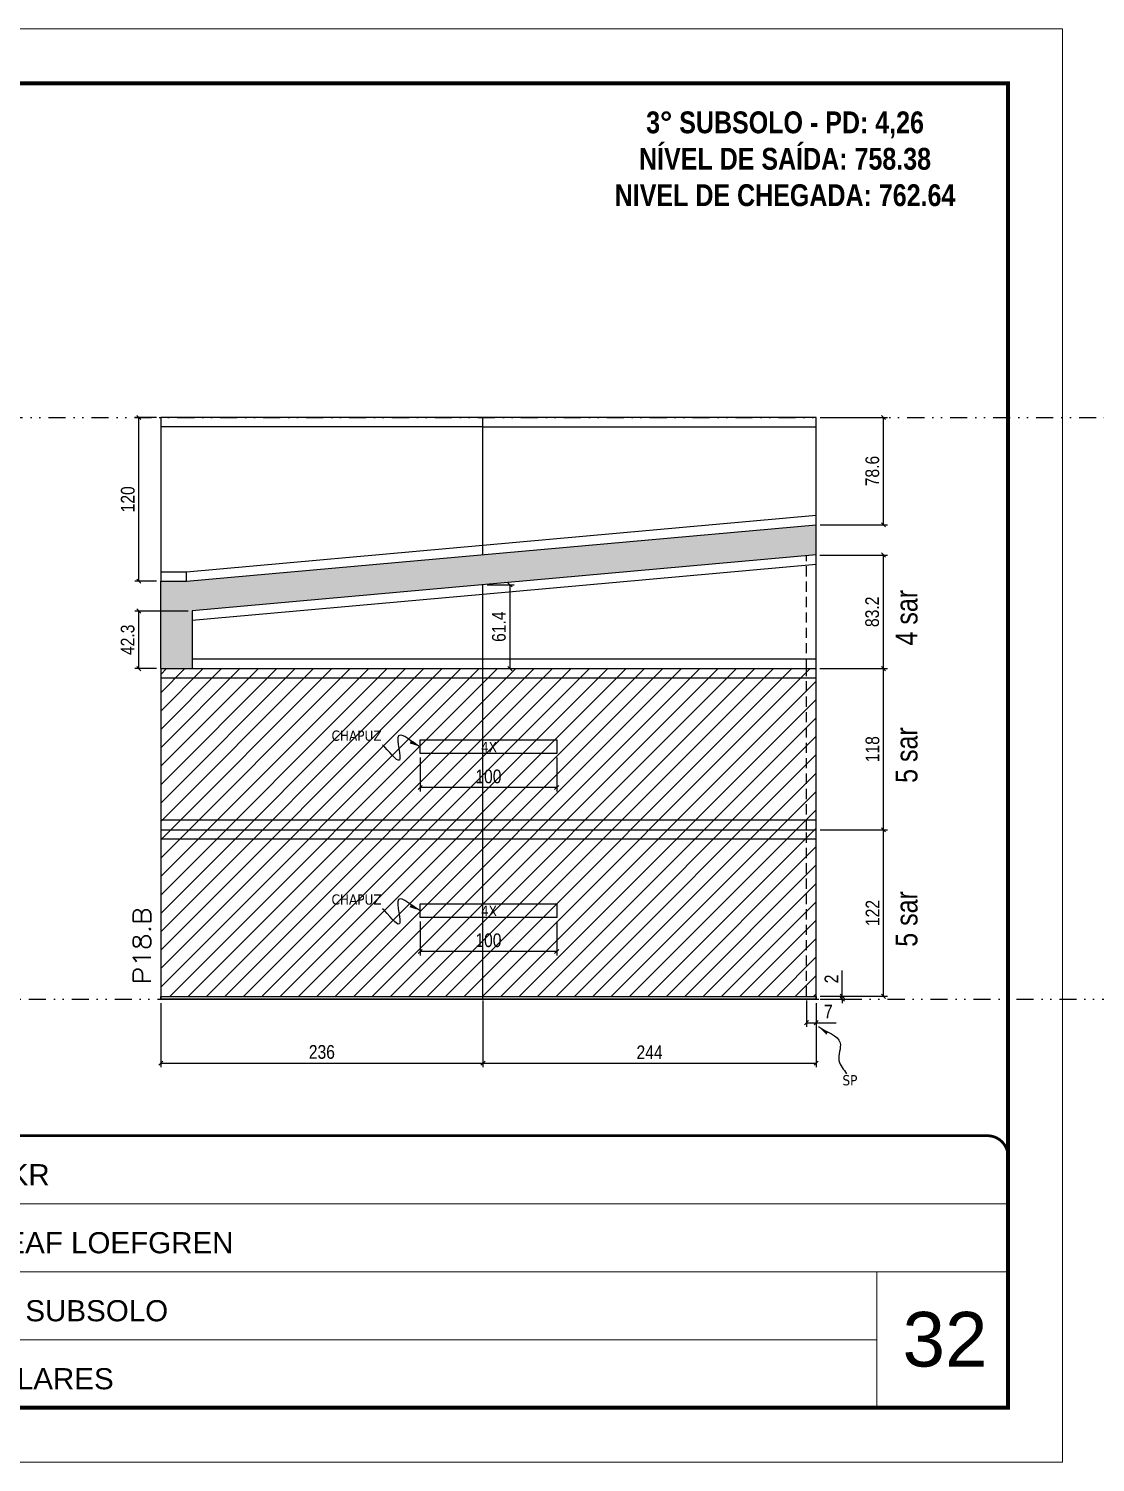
# Model space of a CAD drawing. Header units: millimetres. Extents: x 13777 to 27878, y -21631 to 6985.
# Drawn here: x 19910 to 20691, y -2105 to -1055 of the extents above; entities that cross this region are included whole.
import ezdxf

# ---------------------------------------------------------------- set-up
doc = ezdxf.new("R2010")
doc.units = ezdxf.units.MM
for name, pattern in [('CONTINUO', [0]), ('DASHED', [0.75, 0.5, -0.25]), ('DIVIDE2', [0.625, 0.25, -0.125, 0, -0.125, 0, -0.125]), ('HIDDEN', [0.375, 0.25, -0.125])]:
    doc.linetypes.add(name, pattern=pattern)
for name, color, linetype, lineweight in [('CARIMBO', 255, 'Continuous', 9), ('Folhas', 255, 'Continuous', 9), ('Hachura', 251, 'Continuous', 9), ('SARRAFO DE PRESSAO', 251, 'DASHED', 9), ('Texto Seção', 7, 'Continuous', 15)]:
    doc.layers.add(name, color=color, linetype=linetype, lineweight=lineweight)
for name, color, linetype in [('COTA', 241, 'Continuous'), ('NOMENCLATURA', 7, 'Continuous'), ('Nível', 160, 'Continuous'), ('Painéis', 200, 'Continuous'), ('SARR_2.2x10', 60, 'Continuous'), ('SARR_2.2x7', 40, 'Continuous'), ('Sarrafo de Pressão', 42, 'HIDDEN'), ('texto', 7, 'Continuous')]:
    doc.layers.add(name, color=color, linetype=linetype)
doc.styles.add('ARIAL', font='arial.ttf')
doc.styles.add('ARIAL_NARROW', font='ARIALN.TTF', dxfattribs={"height": 0.2})
doc.styles.add('COTA TECNICA', font='techl___.ttf', dxfattribs={"height": 10})
doc.styles.add('COTA TECNICA-50', font='techl___.ttf', dxfattribs={"height": 10})
doc.styles.add('REGUA-120', font='ROMANS.shx', dxfattribs={"height": 15})
doc.styles.add('ROMANC', font='techb___.ttf', dxfattribs={"height": 2.5})
doc.styles.get("Standard").update_dxf_attribs({"font": 'arial.ttf'})
doc.styles.add('Tecnologia', font='')
doc.styles.get('Tecnologia').set_extended_font_data('Forgotten Futurist')
doc.dimstyles.new('COTA PAINEL-50', dxfattribs={"dimtxt": 10, "dimasz": 3, "dimexe": 3, "dimexo": 3, "dimgap": 3, "dimtad": 1, "dimdec": 1, "dimzin": 12, "dimdsep": 46, "dimtxsty": 'COTA TECNICA-50', "dimblk1": 'OBLIQUE', "dimblk2": 'OBLIQUE', "dimsah": 1, "dimcen": 0.9, "dimclrd": 4, "dimclre": 4, "dimclrt": 240, "dimadec": 1, "dimazin": 3, "dimtfac": 1, "dimtdec": 1, "dimtmove": 0, "dimatfit": 3, "dimfxl": 1, "dimtolj": 1, "dimtzin": 12, "dimarcsym": 0})
doc.dimstyles.new('PAINEL', dxfattribs={"dimtxt": 10, "dimasz": 3, "dimexe": 3, "dimexo": 3, "dimgap": 3, "dimtad": 1, "dimdec": 1, "dimzin": 12, "dimdsep": 46, "dimtxsty": 'COTA TECNICA', "dimblk1": 'OBLIQUE', "dimblk2": 'OBLIQUE', "dimsah": 1, "dimcen": 0.9, "dimclrd": 4, "dimclre": 4, "dimclrt": 240, "dimadec": 1, "dimazin": 3, "dimtfac": 1, "dimtdec": 1, "dimtmove": 0, "dimatfit": 3, "dimfxl": 1, "dimtolj": 1, "dimtzin": 12, "dimarcsym": 0})
doc.dimstyles.get("Standard").update_dxf_attribs({"dimtxt": 0.18, "dimasz": 0.18, "dimexe": 0.18, "dimexo": 0.0625, "dimgap": 0.09, "dimtad": 0, "dimtih": 1, "dimtoh": 1, "dimdec": 4, "dimzin": 0, "dimdsep": 46, "dimtxsty": 'Standard', "dimcen": 0.09, "dimadec": 0, "dimazin": 0, "dimtfac": 1, "dimtdec": 4, "dimtofl": 0, "dimtmove": 0, "dimatfit": 3, "dimfxl": 1, "dimtolj": 1, "dimtzin": 0, "dimarcsym": 0})

# ---------------------------------------------------------------- blocks, each defined once
blk = doc.blocks.new('9999999999')
at = {"color": 30, "linetype": 'CONTINUO'}
for p, q in [((98564.6, 34230.2), (98564.6, 34429.4)), ((98564.6, 34379.6), (99584, 34379.6)), ((98564.6, 34329.8), (99488, 34329.8)), ((99584, 34329.8), (99488, 34329.8)), ((99488, 34329.8), (99488, 34230.2)), ((98564.6, 34280), (99488, 34280))]:
    blk.add_line(p, q, dxfattribs=at)
at = {"color": 30, "linetype": 'CONTINUO', "const_width": 2}
blk.add_lwpolyline([(99584, 34230.2), (99584, 34414.4, 0.414214), (99569, 34429.4), (98229, 34429.4, 0.414214), (98214, 34414.4), (98214, 34245.2, 0.414214), (98229, 34230.2), (99584, 34230.2)], format="xyb", dxfattribs=at)
at = {"layer": 'Folhas'}
blk.add_lwpolyline([(98139, 34190.2), (99624, 34190.2), (99624, 35240.2), (98139, 35240.2)], close=True, dxfattribs=at)
at = {"layer": 'Folhas', "color": 30, "const_width": 3}
blk.add_lwpolyline([(98214, 34230.2), (99584, 34230.2), (99584, 35200.2), (98214, 35200.2)], close=True, dxfattribs=at)
at = {"color": 7, "linetype": 'Continuous', "ltscale": 5, "style": 'ARIAL'}
for s, height, p in [('SKR', 15.48, (98837.7, 34393.1)), ('LEAF LOEFGREN', 15.483, (98837.7, 34343.3)), ('3° SUBSOLO', 15.48, (98837.7, 34293.5)), ('NOVA SISTEMAS CONSTRUTIVOS', 11.059, (98263.2, 34267.2)), ('PILARES', 15.48, (98837.7, 34243.7))]:
    blk.add_text(s, height=height, dxfattribs=at).set_placement(p)
at = {"layer": 'Folhas', "color": 7, "style": 'Tecnologia', "width": 1.5}
for s, p in [('CLIENTE:', (98573.7, 34397.2)), ('OBRA:', (98573.7, 34347.3)), ('PAVIMENTO:', (98573.7, 34297.5)), ('PROJETO:', (98573.7, 34247.7))]:
    blk.add_text(s, height=14, dxfattribs=at).set_placement(p)
blk = doc.blocks.new('_Oblique')
at = {"color": 0, "linetype": 'ByBlock', "lineweight": -2}
blk.add_line((-0.5, -0.5), (0.5, 0.5), dxfattribs=at)
blk = doc.blocks.new('*D1738')
at = {"layer": 'COTA', "color": 4, "lineweight": -2, "transparency": 16777216}
for p, q in [((20479.5, -1767), (20479.5, -1786.3)), ((20486.5, -1769), (20486.5, -1786.3)), ((20479.5, -1783.3), (20486.5, -1783.3)), ((20486.5, -1783.3), (20501.2, -1783.3))]:
    blk.add_line(p, q, dxfattribs=at)
at = {"layer": 'Defpoints', "color": 0, "transparency": 16777216}
for p in [(20479.5, -1764), (20486.5, -1766), (20486.5, -1783.3)]:
    blk.add_point(p, dxfattribs=at)
at = {"layer": 'COTA', "color": 4, "lineweight": -2, "transparency": 16777216, "xscale": 3, "yscale": 3, "zscale": 3, "rotation": 180}
blk.add_blockref('_Oblique', (20479.5, -1783.3), dxfattribs=at)
at = {"layer": 'COTA', "color": 4, "lineweight": -2, "transparency": 16777216, "xscale": 3, "yscale": 3, "zscale": 3}
blk.add_blockref('_Oblique', (20486.5, -1783.3), dxfattribs=at)
at = {"layer": 'COTA', "color": 240, "transparency": 16777216, "insert": (20495.4, -1775.2), "char_height": 10, "attachment_point": 5, "style": 'COTA TECNICA-50'}
blk.add_mtext('\\A1;7', dxfattribs=at)
blk = doc.blocks.new('*D1739')
at = {"layer": 'COTA', "color": 4, "lineweight": -2, "transparency": 16777216}
for p, q in [((20505.7, -1764), (20505.7, -1745.2)), ((20489.5, -1764), (20508.7, -1764)), ((20489.5, -1766), (20508.7, -1766)), ((20505.7, -1766), (20505.7, -1764)), ((20505.7, -1766), (20505.7, -1769))]:
    blk.add_line(p, q, dxfattribs=at)
at = {"layer": 'Defpoints', "color": 0, "transparency": 16777216}
for p in [(20486.5, -1764), (20486.5, -1766), (20505.7, -1766)]:
    blk.add_point(p, dxfattribs=at)
at = {"layer": 'COTA', "color": 4, "lineweight": -2, "transparency": 16777216, "xscale": 3, "yscale": 3, "zscale": 3}
for p, rotation in [((20505.7, -1764), 270), ((20505.7, -1766), 90)]:
    blk.add_blockref('_Oblique', p, dxfattribs=dict(at, rotation=rotation))
at = {"layer": 'COTA', "color": 240, "transparency": 16777216, "insert": (20497.7, -1751.3), "char_height": 10, "attachment_point": 5, "rotation": 90, "style": 'COTA TECNICA-50'}
blk.add_mtext('\\A1;2', dxfattribs=at)
blk = doc.blocks.new('*D1740')
at = {"layer": 'COTA', "color": 4, "lineweight": -2, "transparency": 16777216}
for p, q in [((20489.5, -1524), (20538.9, -1524)), ((20535.9, -1642), (20535.9, -1524)), ((20489.5, -1642), (20538.9, -1642))]:
    blk.add_line(p, q, dxfattribs=at)
at = {"layer": 'Defpoints', "color": 0, "transparency": 16777216}
for p in [(20486.5, -1524), (20535.9, -1524), (20486.5, -1642)]:
    blk.add_point(p, dxfattribs=at)
at = {"layer": 'COTA', "color": 4, "lineweight": -2, "transparency": 16777216, "xscale": 3, "yscale": 3, "zscale": 3}
for p, rotation in [((20535.9, -1524), 90), ((20535.9, -1642), 270)]:
    blk.add_blockref('_Oblique', p, dxfattribs=dict(at, rotation=rotation))
at = {"layer": 'COTA', "color": 240, "transparency": 16777216, "insert": (20527.8, -1583), "char_height": 10, "attachment_point": 5, "rotation": 90, "style": 'COTA TECNICA-50'}
blk.add_mtext('\\A1;118', dxfattribs=at)
blk = doc.blocks.new('*D1741')
at = {"layer": 'COTA', "color": 4, "lineweight": -2, "transparency": 16777216}
for p, q in [((20489.5, -1642), (20538.9, -1642)), ((20535.9, -1764), (20535.9, -1642)), ((20489.5, -1764), (20538.9, -1764))]:
    blk.add_line(p, q, dxfattribs=at)
at = {"layer": 'Defpoints', "color": 0, "transparency": 16777216}
for p in [(20486.5, -1642), (20535.9, -1642), (20486.5, -1764)]:
    blk.add_point(p, dxfattribs=at)
at = {"layer": 'COTA', "color": 4, "lineweight": -2, "transparency": 16777216, "xscale": 3, "yscale": 3, "zscale": 3}
for p, rotation in [((20535.9, -1642), 90), ((20535.9, -1764), 270)]:
    blk.add_blockref('_Oblique', p, dxfattribs=dict(at, rotation=rotation))
at = {"layer": 'COTA', "color": 240, "transparency": 16777216, "insert": (20527.8, -1703), "char_height": 10, "attachment_point": 5, "rotation": 90, "style": 'COTA TECNICA'}
blk.add_mtext('\\A1;122', dxfattribs=at)
blk = doc.blocks.new('*D1742')
at = {"layer": 'COTA', "color": 4, "linetype": 'ByBlock', "lineweight": -2, "transparency": 16777216}
for p, q in [((20196.5, -1709.2), (20196.5, -1734.1)), ((20296.5, -1709.2), (20296.5, -1734.1)), ((20296.5, -1731.1), (20196.5, -1731.1))]:
    blk.add_line(p, q, dxfattribs=at)
at = {"layer": 'Defpoints', "color": 0, "linetype": 'ByBlock', "transparency": 16777216}
for p in [(20196.5, -1706.2), (20296.5, -1706.2), (20196.5, -1731.1)]:
    blk.add_point(p, dxfattribs=at)
at = {"layer": 'COTA', "color": 4, "linetype": 'ByBlock', "lineweight": -2, "transparency": 16777216, "xscale": 3, "yscale": 3, "zscale": 3, "rotation": 180}
blk.add_blockref('_Oblique', (20196.5, -1731.1), dxfattribs=at)
at = {"layer": 'COTA', "color": 4, "linetype": 'ByBlock', "lineweight": -2, "transparency": 16777216, "xscale": 3, "yscale": 3, "zscale": 3}
blk.add_blockref('_Oblique', (20296.5, -1731.1), dxfattribs=at)
at = {"layer": 'COTA', "color": 240, "linetype": 'ByBlock', "transparency": 16777216, "insert": (20246.5, -1723), "char_height": 10, "attachment_point": 5, "style": 'COTA TECNICA'}
blk.add_mtext('\\A1;100', dxfattribs=at)
blk = doc.blocks.new('*D1743')
at = {"layer": 'COTA', "color": 4, "linetype": 'ByBlock', "lineweight": -2, "transparency": 16777216}
for p, q in [((20196.5, -1589.2), (20196.5, -1614.1)), ((20296.5, -1589.2), (20296.5, -1614.1)), ((20296.5, -1611.1), (20196.5, -1611.1))]:
    blk.add_line(p, q, dxfattribs=at)
at = {"layer": 'Defpoints', "color": 0, "linetype": 'ByBlock', "transparency": 16777216}
for p in [(20196.5, -1586.2), (20296.5, -1586.2), (20196.5, -1611.1)]:
    blk.add_point(p, dxfattribs=at)
at = {"layer": 'COTA', "color": 4, "linetype": 'ByBlock', "lineweight": -2, "transparency": 16777216, "xscale": 3, "yscale": 3, "zscale": 3, "rotation": 180}
blk.add_blockref('_Oblique', (20196.5, -1611.1), dxfattribs=at)
at = {"layer": 'COTA', "color": 4, "linetype": 'ByBlock', "lineweight": -2, "transparency": 16777216, "xscale": 3, "yscale": 3, "zscale": 3}
blk.add_blockref('_Oblique', (20296.5, -1611.1), dxfattribs=at)
at = {"layer": 'COTA', "color": 240, "linetype": 'ByBlock', "transparency": 16777216, "insert": (20246.5, -1603), "char_height": 10, "attachment_point": 5, "style": 'COTA TECNICA'}
blk.add_mtext('\\A1;100', dxfattribs=at)
blk = doc.blocks.new('*D1744')
at = {"layer": 'COTA', "color": 4, "lineweight": -2, "transparency": 16777216}
for p, q in [((20006.5, -1769), (20006.5, -1816)), ((20242.5, -1767), (20242.5, -1816)), ((20006.5, -1813), (20242.5, -1813))]:
    blk.add_line(p, q, dxfattribs=at)
at = {"layer": 'Defpoints', "color": 0, "transparency": 16777216}
for p in [(20006.5, -1766), (20242.5, -1764), (20242.5, -1813)]:
    blk.add_point(p, dxfattribs=at)
at = {"layer": 'COTA', "color": 4, "lineweight": -2, "transparency": 16777216, "xscale": 3, "yscale": 3, "zscale": 3, "rotation": 180}
blk.add_blockref('_Oblique', (20006.5, -1813), dxfattribs=at)
at = {"layer": 'COTA', "color": 4, "lineweight": -2, "transparency": 16777216, "xscale": 3, "yscale": 3, "zscale": 3}
blk.add_blockref('_Oblique', (20242.5, -1813), dxfattribs=at)
at = {"layer": 'COTA', "color": 240, "transparency": 16777216, "insert": (20124.5, -1804.8), "char_height": 10, "attachment_point": 5, "style": 'COTA TECNICA'}
blk.add_mtext('\\A1;236', dxfattribs=at)
blk = doc.blocks.new('*D1745')
at = {"layer": 'COTA', "color": 4, "lineweight": -2, "transparency": 16777216}
for p, q in [((20242.5, -1767), (20242.5, -1816)), ((20486.5, -1769), (20486.5, -1816)), ((20242.5, -1813), (20486.5, -1813))]:
    blk.add_line(p, q, dxfattribs=at)
at = {"layer": 'Defpoints', "color": 0, "transparency": 16777216}
for p in [(20242.5, -1764), (20486.5, -1766), (20486.5, -1813)]:
    blk.add_point(p, dxfattribs=at)
at = {"layer": 'COTA', "color": 4, "lineweight": -2, "transparency": 16777216, "xscale": 3, "yscale": 3, "zscale": 3, "rotation": 180}
blk.add_blockref('_Oblique', (20242.5, -1813), dxfattribs=at)
at = {"layer": 'COTA', "color": 4, "lineweight": -2, "transparency": 16777216, "xscale": 3, "yscale": 3, "zscale": 3}
blk.add_blockref('_Oblique', (20486.5, -1813), dxfattribs=at)
at = {"layer": 'COTA', "color": 240, "transparency": 16777216, "insert": (20364.5, -1805), "char_height": 10, "attachment_point": 5, "style": 'COTA TECNICA'}
blk.add_mtext('\\A1;244', dxfattribs=at)
blk = doc.blocks.new('*D1746')
at = {"layer": 'COTA', "color": 4, "lineweight": -2, "transparency": 16777216}
for p, q in [((20489.2, -1440.8), (20538.9, -1440.8)), ((20535.9, -1524), (20535.9, -1440.8)), ((20489.2, -1524), (20538.9, -1524))]:
    blk.add_line(p, q, dxfattribs=at)
at = {"layer": 'Defpoints', "color": 0, "transparency": 16777216}
for p in [(20486.2, -1440.8), (20535.9, -1440.8), (20486.2, -1524)]:
    blk.add_point(p, dxfattribs=at)
at = {"layer": 'COTA', "color": 4, "lineweight": -2, "transparency": 16777216, "xscale": 3, "yscale": 3, "zscale": 3}
for p, rotation in [((20535.9, -1440.8), 90), ((20535.9, -1524), 270)]:
    blk.add_blockref('_Oblique', p, dxfattribs=dict(at, rotation=rotation))
at = {"layer": 'COTA', "color": 240, "transparency": 16777216, "insert": (20527.6, -1482.4), "char_height": 10, "attachment_point": 5, "rotation": 90, "style": 'COTA TECNICA'}
blk.add_mtext('\\A1;83.2', dxfattribs=at)
blk = doc.blocks.new('*D1747')
at = {"layer": 'COTA', "color": 4, "lineweight": -2, "transparency": 16777216}
for p, q in [((20003.5, -1340), (19987.5, -1340)), ((19990.5, -1460), (19990.5, -1340)), ((20003.5, -1460), (19987.5, -1460))]:
    blk.add_line(p, q, dxfattribs=at)
at = {"layer": 'Defpoints', "color": 0, "transparency": 16777216}
for p in [(19990.5, -1340), (20006.5, -1340), (20006.5, -1460)]:
    blk.add_point(p, dxfattribs=at)
at = {"layer": 'COTA', "color": 4, "lineweight": -2, "transparency": 16777216, "xscale": 3, "yscale": 3, "zscale": 3}
for p, rotation in [((19990.5, -1340), 90), ((19990.5, -1460), 270)]:
    blk.add_blockref('_Oblique', p, dxfattribs=dict(at, rotation=rotation))
at = {"layer": 'COTA', "color": 240, "transparency": 16777216, "insert": (19982.4, -1400), "char_height": 10, "attachment_point": 5, "rotation": 90, "style": 'COTA TECNICA'}
blk.add_mtext('\\A1;120', dxfattribs=at)
blk = doc.blocks.new('*D1748')
at = {"layer": 'COTA', "color": 4, "lineweight": -2, "transparency": 16777216}
for p, q in [((20026.5, -1481.8), (19987.5, -1481.8)), ((19990.5, -1524), (19990.5, -1481.8)), ((20003.5, -1524), (19987.5, -1524))]:
    blk.add_line(p, q, dxfattribs=at)
at = {"layer": 'Defpoints', "color": 0, "transparency": 16777216}
for p in [(19990.5, -1481.8), (20029.5, -1481.8), (20006.5, -1524)]:
    blk.add_point(p, dxfattribs=at)
at = {"layer": 'COTA', "color": 4, "lineweight": -2, "transparency": 16777216, "xscale": 3, "yscale": 3, "zscale": 3}
for p, rotation in [((19990.5, -1481.8), 90), ((19990.5, -1524), 270)]:
    blk.add_blockref('_Oblique', p, dxfattribs=dict(at, rotation=rotation))
at = {"layer": 'COTA', "color": 240, "transparency": 16777216, "insert": (19982.3, -1502.9), "char_height": 10, "attachment_point": 5, "rotation": 90, "style": 'COTA TECNICA'}
blk.add_mtext('\\A1;42.3', dxfattribs=at)
blk = doc.blocks.new('*D1749')
at = {"layer": 'COTA', "color": 4, "lineweight": -2, "transparency": 16777216}
for p, q in [((20245.5, -1462.6), (20265.3, -1462.6)), ((20262.3, -1524), (20262.3, -1462.6)), ((20245.5, -1524), (20265.3, -1524))]:
    blk.add_line(p, q, dxfattribs=at)
at = {"layer": 'Defpoints', "color": 0, "transparency": 16777216}
for p in [(20242.5, -1462.6), (20262.3, -1462.6), (20242.5, -1524)]:
    blk.add_point(p, dxfattribs=at)
at = {"layer": 'COTA', "color": 4, "lineweight": -2, "transparency": 16777216, "xscale": 3, "yscale": 3, "zscale": 3}
for p, rotation in [((20262.3, -1462.6), 90), ((20262.3, -1524), 270)]:
    blk.add_blockref('_Oblique', p, dxfattribs=dict(at, rotation=rotation))
at = {"layer": 'COTA', "color": 240, "transparency": 16777216, "insert": (20254.2, -1493.3), "char_height": 10, "attachment_point": 5, "rotation": 90, "style": 'COTA TECNICA'}
blk.add_mtext('\\A1;61.4', dxfattribs=at)
blk = doc.blocks.new('*D2315')
at = {"layer": 'COTA', "color": 4, "lineweight": -2, "transparency": 16777216}
for p, q in [((20489.5, -1340), (20538.9, -1340)), ((20535.9, -1418.7), (20535.9, -1340)), ((20489.5, -1418.7), (20538.9, -1418.7))]:
    blk.add_line(p, q, dxfattribs=at)
at = {"layer": 'Defpoints', "color": 0, "transparency": 16777216}
for p in [(20486.5, -1340), (20535.9, -1340), (20486.5, -1418.7)]:
    blk.add_point(p, dxfattribs=at)
at = {"layer": 'COTA', "color": 4, "lineweight": -2, "transparency": 16777216, "xscale": 3, "yscale": 3, "zscale": 3}
for p, rotation in [((20535.9, -1340), 90), ((20535.9, -1418.7), 270)]:
    blk.add_blockref('_Oblique', p, dxfattribs=dict(at, rotation=rotation))
at = {"layer": 'COTA', "color": 240, "transparency": 16777216, "insert": (20527.7, -1379.3), "char_height": 10, "attachment_point": 5, "rotation": 90, "style": 'COTA TECNICA'}
blk.add_mtext('\\A1;78.6', dxfattribs=at)

msp = doc.modelspace()

# ---------------------------------------------------------------- hatches: boundary and pattern name
at = {"layer": 'COTA'}
h = msp.add_hatch(dxfattribs=at)
h.set_pattern_fill('AR-CONC', color=256, scale=0.03)
h.set_pattern_definition([(50, (1839.3194, 1148.575), (5.4655401, -0.4781726), [0.5715, -6.2865]), (355, (1839.3194, 1148.575), (-1.0573026, 5.7317054), [0.4572, -5.0292175]), (100.451445, (1839.775, 1148.535), (4.4082374, 5.2535326), [0.4857003, -5.3427073]), (46.1842, (1839.3194, 1150.099), (8.1323712, -1.2612698), [0.85725, -9.42975]), (96.63556, (1839.997, 1149.994), (7.122124, 7.4227837), [0.7285507, -8.0140682]), (351.18415, (1839.319, 1150.099), (7.122124, 7.4227837), [0.685799, -7.543792]), (21, (1840.0814, 1149.718), (4.5484317, -3.0679559), [0.5715, -6.2865]), (326, (1840.0814, 1149.718), (1.8540609, 5.525639), [0.4572, -5.0292]), (71.451445, (1840.4604, 1149.4624), (6.4024926, 2.457683), [0.4857003, -5.3426981]), (37.5, (1839.3194, 1148.5751), (0.0926581, 2.53665117), [0, -4.96824, 0, -5.1054, 0, -5.04825]), (7.5, (1839.3194, 1148.575), (2.00458988, 3.00541724), [0, -2.91084, 0, -4.85394, 0, -1.92405]), (327.5, (1837.6201, 1148.5751), (4.06771786, -0.17186232), [0, -1.905, 0, -5.9436, 0, -7.8867]), (317.5, (1836.858, 1148.575), (4.44387544, 0.7627947), [0, -2.4765, 0, -3.94716, 0, -5.6007])])
h.paths.add_polyline_path([(20271.71, -1460.02), (20025.55, -1460.02), (20025.49, -1460.02), (20006.49, -1460.02), (20006.49, -1524.02), (20029.49, -1524.02), (20029.49, -1481.75)])
h.paths.add_polyline_path([(20271.71, -1460.02), (20486.49, -1440.74), (20486.49, -1418.66), (20025.55, -1460.02)])
at = {"layer": 'Hachura', "linetype": 'ByBlock'}
h = msp.add_hatch(dxfattribs=at)
h.set_pattern_fill('ANSI31', color=256, scale=3)
h.set_pattern_definition([(45, (1598.5, 0), (-6.735192, 6.735192), [])])
h.paths.add_polyline_path([(19540.15, -1582.02), (19540.15, -1472.02), (19402.15, -1472.02), (19402.15, -1524.02), (19368.15, -1524.02), (19368.15, -1582.02)])
h.paths.add_polyline_path([(19540.15, -1582.02), (19612.15, -1582.02), (19612.15, -1460.02), (19567.15, -1460.02), (19567.15, -1524.02), (19540.15, -1524.02)])
h.paths.add_polyline_path([(19825.15, -1582.02), (19825.15, -1460.02), (19612.15, -1460.02), (19612.15, -1582.02)])
h.paths.add_polyline_path([(19825.15, -1642.02), (19825.15, -1582.02), (19612.15, -1582.02), (19612.15, -1642.02)])
h.paths.add_polyline_path([(19612.15, -1642.02), (19612.15, -1582.02), (19368.15, -1582.02), (19368.15, -1642.02)])
h.paths.add_polyline_path([(19612.15, -1642.02), (19368.15, -1642.02), (19368.15, -1764.02), (19612.15, -1764.02)])
h.paths.add_polyline_path([(19825.15, -1764.02), (19825.15, -1642.02), (19612.15, -1642.02), (19612.15, -1764.02)])
h.paths.add_polyline_path([(20006.49, -1642.02), (20006.49, -1764.02), (20242.49, -1764.02), (20242.49, -1642.02)])
h.paths.add_polyline_path([(20242.49, -1642.02), (20242.49, -1524.02), (20006.49, -1524.02), (20006.49, -1642.02)])
h.paths.add_polyline_path([(20486.49, -1642.02), (20486.49, -1524.02), (20242.49, -1524.02), (20242.49, -1642.02)])
h.paths.add_polyline_path([(20242.49, -1642.02), (20242.49, -1764.02), (20486.49, -1764.02), (20486.49, -1642.02)])

# ---------------------------------------------------------------- linework, layer by layer
at = {"layer": 'COTA'}
for p, q in [((20486.49, -1440.74), (20486.49, -1418.66)), ((20025.49, -1460.02), (20025.49, -1452.99)), ((20006.49, -1524.02), (20006.49, -1460.02))]:
    msp.add_line(p, q, dxfattribs=at)
at = {"layer": 'Nível', "color": 4, "linetype": 'DIVIDE2', "ltscale": 50}
for p, q in [((17596.97, -1340.02), (21531.15, -1340.02)), ((13777.11, -1766.02), (21531.15, -1766.02))]:
    msp.add_line(p, q, dxfattribs=at)
at = {"layer": 'Painéis'}
for p, q in [((20486.49, -1340.02), (20006.49, -1340.02)), ((20006.49, -1340.02), (20006.49, -1460.02)), ((20242.49, -1440.55), (20242.49, -1340.02)), ((20486.49, -1418.66), (20486.49, -1340.02)), ((20025.49, -1460.02), (20486.49, -1418.66)), ((20486.49, -1440.74), (20029.49, -1481.75)), ((20486.49, -1766.02), (20486.49, -1440.74)), ((20006.49, -1460.02), (20025.49, -1460.02)), ((20242.49, -1766.02), (20242.49, -1462.64)), ((20029.49, -1481.75), (20029.49, -1524.02)), ((20006.49, -1524.02), (20006.49, -1766.02)), ((20006.49, -1524.02), (20486.49, -1524.02)), ((20006.49, -1642.02), (20486.49, -1642.02)), ((20006.49, -1766.02), (20486.49, -1766.02))]:
    msp.add_line(p, q, dxfattribs=at)
msp.add_lwpolyline([(20006.49, -1764.02), (20486.49, -1764.02), (20486.49, -1766.02), (20006.49, -1766.02)], close=True, dxfattribs=at)
at = {"layer": 'SARR_2.2x10'}
for points in [[(20196.49, -1576.17), (20296.49, -1576.17), (20296.49, -1586.17), (20196.49, -1586.17)], [(20196.49, -1696.17), (20296.49, -1696.17), (20296.49, -1706.17), (20196.49, -1706.17)]]:
    msp.add_lwpolyline(points, close=True, dxfattribs=at)
at = {"layer": 'SARR_2.2x7'}
for p, q in [((20242.49, -1347.02), (20006.49, -1347.02)), ((20242.49, -1347.02), (20486.49, -1347.02)), ((20242.49, -1433.52), (20486.49, -1411.63)), ((20025.49, -1452.99), (20242.49, -1433.52)), ((20486.49, -1447.77), (20242.49, -1469.67)), ((20006.49, -1453.02), (20025.49, -1453.02)), ((20242.49, -1469.67), (20029.49, -1488.78)), ((20242.49, -1517.03), (20029.49, -1517.03)), ((20486.49, -1517.03), (20242.49, -1517.03)), ((20242.49, -1531.02), (20006.49, -1531.02)), ((20486.49, -1531.02), (20242.49, -1531.02)), ((20242.49, -1635.02), (20006.49, -1635.02)), ((20486.49, -1635.02), (20242.49, -1635.02)), ((20242.49, -1649.02), (20006.49, -1649.02)), ((20486.49, -1649.02), (20242.49, -1649.02))]:
    msp.add_line(p, q, dxfattribs=at)
at = {"layer": 'Sarrafo de Pressão', "ltscale": 30}
for p, q in [((20479.49, -1524.02), (20479.49, -1441.37)), ((20479.49, -1642.02), (20479.49, -1524.02)), ((20479.49, -1764.02), (20479.49, -1642.02))]:
    msp.add_line(p, q, dxfattribs=at)

# ---------------------------------------------------------------- block references
at = {"layer": 'SARRAFO DE PRESSAO', "color": 6, "linetype": 'ByBlock'}
msp.add_blockref('9999999999', (-78957.01, -36295.5), dxfattribs=at)

# ---------------------------------------------------------------- texts
at = {"layer": 'CARIMBO', "style": 'ARIAL'}
msp.add_text('32', height=40, dxfattribs=at).set_placement((20549.83, -2035.15))
at = {"layer": 'NOMENCLATURA', "style": 'ARIAL_NARROW'}
for s, p in [('4 sar', (20560.73, -1507.07)), ('5 sar', (20560.73, -1607.69)), ('5 sar', (20560.73, -1727.69))]:
    msp.add_text(s, height=16, rotation=90, dxfattribs=at).set_placement(p)
at = {"layer": 'NOMENCLATURA', "color": 2, "insert": (20463.75, -1089.24), "char_height": 16, "attachment_point": 2, "style": 'ROMANC'}
msp.add_mtext_dynamic_manual_height_columns('\\P3° SUBSOLO - PD: 4,26\\PNÍVEL DE SAÍDA: 758.38\\PNIVEL DE CHEGADA: 762.64', width=300.2766, gutter_width=1, heights=[0], dxfattribs=at)
at = {"layer": 'texto', "color": 0, "char_height": 7.5, "attachment_point": 5}
for s, insert in [('{\\fTahoma|b0|i0|c0|p34;\\C4;CHAPUZ}', (20149.94, -1573.16)), ('{\\fTahoma|b0|i0|c0|p34;\\C4;4X}', (20246.88, -1581.46)), ('{\\fTahoma|b0|i0|c0|p34;\\C4;CHAPUZ}', (20149.94, -1693.16)), ('{\\fTahoma|b0|i0|c0|p34;\\C4;4X}', (20246.88, -1701.46)), ('{\\fTahoma|b0|i0|c0|p34;\\C4;SP}', (20511.26, -1825.51))]:
    msp.add_mtext(s, dxfattribs=dict(at, insert=insert))
at = {"layer": 'Texto Seção', "style": 'REGUA-120', "width": 1.1}
msp.add_text('P18.B', height=13, rotation=90, dxfattribs=at).set_placement((19999.24, -1755.25))

# ---------------------------------------------------------------- dimensions: what is measured, and where the dimension line sits
at = {"layer": 'COTA'}
for base, p1, p2, dimstyle, picture, middle in [((19990.5, -1340.02), (20006.49, -1460.02), (20006.49, -1340.02), 'PAINEL', '*D1747', (19982.4, -1400.02)), ((20535.85, -1340.02), (20486.49, -1418.66), (20486.49, -1340.02), 'PAINEL', '*D2315', (20527.73, -1379.34)), ((20535.8537, -1440.7729), (20486.1608, -1524.0153), (20486.1608, -1440.7729), 'PAINEL', '*D1746', (20527.6125, -1482.3941)), ((20262.26, -1462.64), (20242.49, -1524.02), (20242.49, -1462.64), 'PAINEL', '*D1749', (20254.15, -1493.33)), ((19990.5, -1481.75), (20006.49, -1524.02), (20029.49, -1481.75), 'PAINEL', '*D1748', (19982.28, -1502.88)), ((20535.85, -1524.02), (20486.49, -1642.02), (20486.49, -1524.02), 'COTA PAINEL-50', '*D1740', (20527.76, -1583.02)), ((20535.85, -1642.02), (20486.49, -1764.02), (20486.49, -1642.02), 'PAINEL', '*D1741', (20527.8, -1703.02))]:
    dim = msp.add_linear_dim(base=base, p1=p1, p2=p2, angle=90, dimstyle=dimstyle, dxfattribs=at)
    dim.commit()
    dim.dimension.update_dxf_attribs({"geometry": picture, "text_midpoint": middle})
at = {"layer": 'COTA', "linetype": 'ByBlock'}
for base, p1, p2, picture, middle in [((20196.49, -1611.1), (20296.49, -1586.17), (20196.49, -1586.17), '*D1743', (20246.49, -1603)), ((20196.49, -1731.1), (20296.49, -1706.17), (20196.49, -1706.17), '*D1742', (20246.49, -1723))]:
    dim = msp.add_linear_dim(base=base, p1=p1, p2=p2, dimstyle='PAINEL', dxfattribs=at)
    dim.commit()
    dim.dimension.update_dxf_attribs({"geometry": picture, "text_midpoint": middle})
at = {"layer": 'COTA'}
dim = msp.add_linear_dim(base=(20505.74, -1766.02), p1=(20486.49, -1764.02), p2=(20486.49, -1766.02), angle=90, dimstyle='COTA PAINEL-50', dxfattribs=at)
dim.commit()
dim.dimension.update_dxf_attribs({"geometry": '*D1739', "text_midpoint": (20505.74, -1751.27), "dimtype": 160})
for base, p1, p2, dimstyle, picture, middle in [((20242.49, -1813.05), (20006.49, -1766.02), (20242.49, -1764.02), 'PAINEL', '*D1744', (20124.49, -1804.83)), ((20486.49, -1783.26), (20479.49, -1764.02), (20486.49, -1766.02), 'COTA PAINEL-50', '*D1738', (20495.35, -1775.18))]:
    dim = msp.add_linear_dim(base=base, p1=p1, p2=p2, dimstyle=dimstyle, dxfattribs=at)
    dim.commit()
    dim.dimension.update_dxf_attribs({"geometry": picture, "text_midpoint": middle})
dim = msp.add_linear_dim(base=(20486.49, -1813.05), p1=(20242.49, -1764.02), p2=(20486.49, -1766.02), dimstyle='PAINEL', override={"dimtmove": 1}, dxfattribs=at)
dim.commit()
dim.dimension.update_dxf_attribs({"geometry": '*D1745', "text_midpoint": (20364.49, -1804.97)})

# ---------------------------------------------------------------- leaders
at = {"layer": 'COTA', "path_type": 1}
for points in [[(20196.49, -1581.17), (20180.7, -1573.16), (20181.29, -1591.03), (20168.85, -1579.89)], [(20196.49, -1701.17), (20180.7, -1693.16), (20181.29, -1711.03), (20168.85, -1699.89)], [(20488.32, -1786.2), (20504.1, -1798.03), (20503.18, -1811.04), (20508.73, -1820.82)]]:
    msp.add_leader(points, dimstyle='Standard', override={"dimasz": 8}, dxfattribs=at)

doc.saveas('drawing.dxf')
